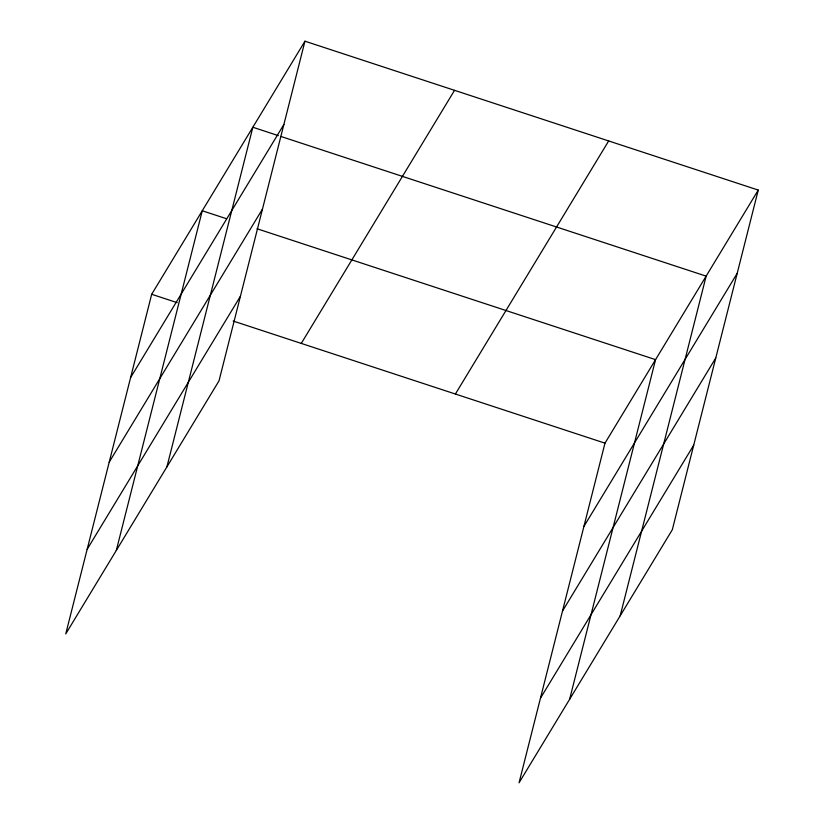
<?xml version="1.0" encoding="UTF-8"?>
<svg xmlns="http://www.w3.org/2000/svg" width="824" height="824" viewBox="0 0 824 824"><rect width="100%" height="100%" fill="white"/><g stroke="black" fill="none" stroke-linecap="round" stroke-linejoin="round"><path stroke-width="1.24" d="M304.952 41.2L151.678 294.281L65.745 633.924L219.019 380.843L304.952 41.2L758.255 190.076L672.322 529.719L519.048 782.8L604.981 443.158L758.255 190.076M116.318 550.401L202.261 210.769L226.59 218.751M166.901 466.889L252.844 127.246L278.378 135.641M569.621 699.288L655.564 359.645L256.995 228.742M620.204 615.765L706.147 276.133L280.819 136.434M130.604 377.567L283.878 124.486M109.201 462.161L262.475 209.08M87.148 549.32L240.423 296.238M301.275 343.412L454.549 90.331M455.394 394.026L608.668 140.945M583.907 526.443L737.181 273.362M562.504 611.048L715.778 357.966M540.451 698.206L693.726 445.125M151.678 294.281L177.222 302.666M233.171 321.041L604.981 443.158"/></g></svg>
